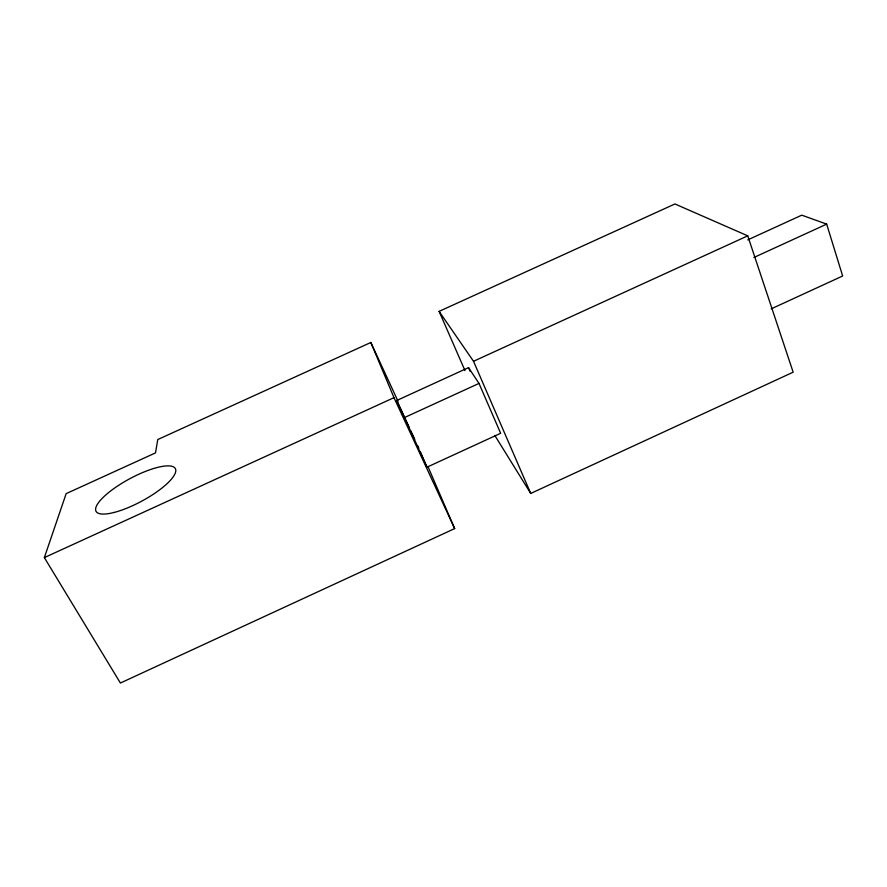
<?xml version="1.0" encoding="UTF-8"?>
<svg xmlns="http://www.w3.org/2000/svg" width="887" height="887" viewBox="0 0 887 887"><rect width="100%" height="100%" fill="white"/><g stroke="black" fill="none" stroke-linecap="round" stroke-linejoin="round"><path stroke-width="1.33" d="M427.856 466.351L454.665 528.585L120.399 683.034L44.35 557.601L66.159 493.627L155.491 452.902L157.764 439.542L370.833 342.482L398.008 401.223M494.78 435.384L530.725 493.438L793.155 372.185L747.741 235.842L674.929 203.966L439.109 311.381L464.976 370.578M404.073 417.744L479.002 383.417L500.656 433.288L426.969 467.183L396.755 400.492L468.536 367.639L479.002 383.417M753.861 257.496L826.673 224.134L842.65 276.001L771.246 308.842M44.35 557.601L393.994 397.664L370.833 342.482M439.109 311.381L473.514 361.286L747.741 235.842M747.741 239.889L801.781 215.164L826.673 224.134M396.755 400.492L409.528 428.066M410.681 430.572L414.75 439.353M417.644 445.618L418.808 448.123M393.994 397.664L454.665 528.585M468.536 367.639L470.188 371.431M473.514 361.286L530.725 493.438M420.438 451.938L426.969 467.183M114.101 512.453A45.026 12.706 -28.3 0 0 175.759 471.208A45.026 12.706 -28.3 0 0 117.239 486.242A45.026 12.706 -28.3 0 0 114.101 512.453"/></g></svg>
